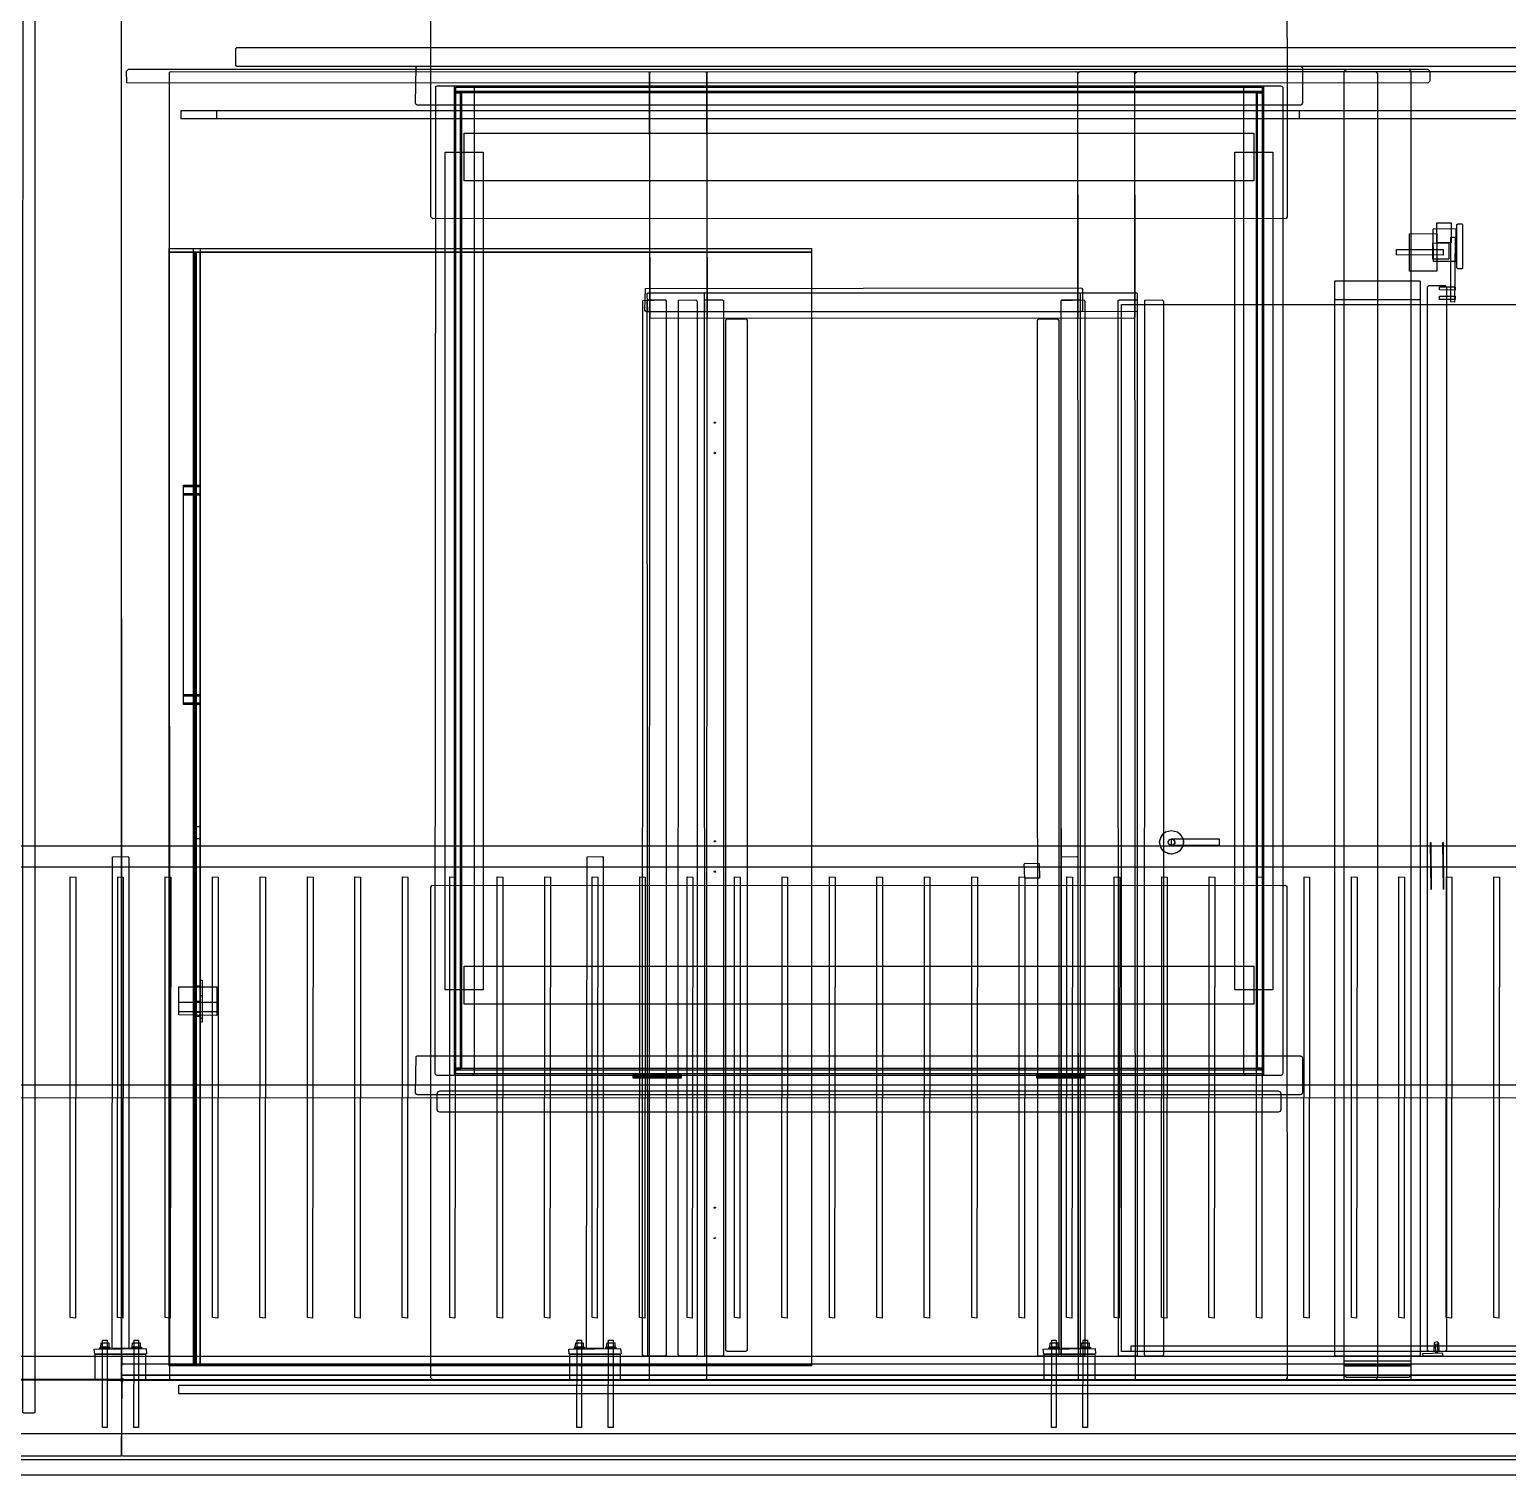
# Model space of a CAD drawing. Header units: metres. Extents: x 359.6 to 413.1, y -1 to 8.9.
# Drawn here: x 405.807 to 408.913, y 3.016 to 6.038 of the extents above; entities that cross this region are included whole.
import ezdxf

# ---------------------------------------------------------------- set-up
doc = ezdxf.new("R2010")
doc.units = ezdxf.units.M
doc.layers.add('VISTA', color=8, linetype='Continuous')

msp = doc.modelspace()

# ---------------------------------------------------------------- linework, layer by layer
at = {"layer": 'VISTA'}
for points in [[(405.8155, 8.23), (405.8175, 8.228), (405.8175, 3.132), (405.8155, 3.13), (405.7945, 3.13), (405.7925, 3.132), (405.793086, 8.229414), (405.8155, 8.23)], [(400, 6.3955), (400.001895, 6.399169), (405.9955, 6.4), (405.999169, 6.398106), (406, 3.2045), (405.998105, 3.200831), (400.001318, 3.201318), (400, 6.3955)], [(406, 6.3955), (406.001895, 6.399169), (411.995501, 6.4), (411.999169, 6.398106), (412, 3.2045), (411.998105, 3.200831), (406.0045, 3.2), (406, 3.2045), (406, 6.3955)], [(406.65, 6.3955), (406.651895, 6.399169), (408.4455, 6.4), (408.449169, 6.398105), (408.45, 5.6445), (408.448105, 5.640831), (406.6545, 5.64), (406.65, 5.6445), (406.65, 6.3955)], [(406.242, 6), (411.757999, 6), (411.76, 5.998), (411.76, 5.962), (411.757999, 5.96), (406.242, 5.96), (406.24, 5.962), (406.24, 5.998), (406.242, 6)], [(406.242, 6), (411.757999, 6), (411.76, 5.998), (411.76, 5.962), (411.757999, 5.96), (406.242, 5.96), (406.24, 5.962), (406.24, 5.998), (406.242, 6)], [(406.242, 6), (411.757999, 6), (411.76, 5.998), (411.76, 5.962), (411.757999, 5.96), (406.242, 5.96), (406.24, 5.962), (406.24, 5.998), (406.242, 6)], [(406.242, 6), (411.757999, 6), (411.76, 5.998), (411.76, 5.962), (411.757999, 5.96), (406.242, 5.96), (406.24, 5.962), (406.24, 5.998), (406.242, 6)], [(406.242, 6), (411.757999, 6), (411.76, 5.998), (411.76, 5.962), (411.757999, 5.96), (406.242, 5.96), (406.24, 5.962), (406.24, 5.998), (406.242, 6)], [(406.242, 6), (411.757999, 6), (411.76, 5.998), (411.76, 5.962), (411.757999, 5.96), (406.242, 5.96), (406.24, 5.962), (406.24, 5.998), (406.242, 6)], [(406.242, 6), (411.757999, 6), (411.76, 5.998), (411.76, 5.962), (411.757999, 5.96), (406.242, 5.96), (406.24, 5.962), (406.24, 5.998), (406.242, 6)], [(406.242, 6), (411.757999, 6), (411.76, 5.998), (411.76, 5.962), (411.757999, 5.96), (406.242, 5.96), (406.24, 5.962), (406.24, 5.998), (406.242, 6)], [(406.242, 6), (411.757999, 6), (411.76, 5.998), (411.76, 5.962), (411.757999, 5.96), (406.242, 5.96), (406.24, 5.962), (406.24, 5.998), (406.242, 6)], [(406.242, 6), (411.757999, 6), (411.76, 5.998), (411.76, 5.962), (411.757999, 5.96), (406.242, 5.96), (406.24, 5.962), (406.24, 5.998), (406.242, 6)], [(406.242, 6), (411.757999, 6), (411.76, 5.998), (411.76, 5.962), (411.757999, 5.96), (406.242, 5.96), (406.24, 5.962), (406.24, 5.998), (406.242, 6)], [(406.242, 6), (411.757999, 6), (411.76, 5.998), (411.76, 5.962), (411.757999, 5.96), (406.242, 5.96), (406.24, 5.962), (406.24, 5.998), (406.242, 6)], [(406.242, 6), (411.757999, 6), (411.76, 5.998), (411.76, 5.962), (411.757999, 5.96), (406.242, 5.96), (406.24, 5.962), (406.24, 5.998), (406.242, 6)], [(406.01, 5.9505), (406.0145, 5.955), (408.745501, 5.955), (408.75, 5.9505), (408.75, 5.9295), (408.745501, 5.925), (406.011318, 5.926318), (406.01, 5.9505)], [(406.100831, 5.948105), (406.1045, 5.95), (407.228105, 5.949169), (407.23, 5.9455), (407.229169, 3.201895), (407.2255, 3.2), (406.101318, 3.201318), (406.100831, 5.948105)], [(406.100831, 5.948105), (406.1045, 5.95), (407.108105, 5.949169), (407.11, 5.9455), (407.109169, 3.201895), (407.1055, 3.2), (406.101318, 3.201318), (406.100831, 5.948105)], [(406.619172, 5.959828), (406.622, 5.961), (408.478001, 5.961), (408.480828, 5.959828), (408.482, 5.957), (408.482, 5.883), (408.480828, 5.880172), (408.478001, 5.879), (406.622, 5.879), (406.619172, 5.880172), (406.618, 5.883), (406.619172, 5.959828)], [(406.619691, 5.95931), (406.620205, 5.959528), (406.619473, 5.959528), (406.619691, 5.95931)], [(407.11, 5.9455), (407.111895, 5.949169), (408.0055, 5.95), (408.00917, 5.948105), (408.01, 5.4345), (408.008105, 5.430831), (407.111318, 5.431318), (407.11, 5.9455)], [(407.23, 5.9455), (407.231894, 5.949169), (408.1255, 5.95), (408.129169, 5.948105), (408.13, 5.4345), (408.128105, 5.430831), (407.231318, 5.431318), (407.23, 5.9455)], [(408.01, 5.9455), (408.0145, 5.95), (408.6355, 5.95), (408.639999, 5.9455), (408.639999, 3.2045), (408.6355, 3.2), (408.011318, 3.201318), (408.01, 5.9455)], [(408.129999, 5.9455), (408.1345, 5.95), (408.9955, 5.95), (409, 5.9455), (409, 3.2045), (408.9955, 3.2), (408.131317, 3.201318), (408.129999, 5.9455)], [(408.480528, 5.959528), (408.479795, 5.959528), (408.480309, 5.95931), (408.480528, 5.959528)], [(408.570001, 5.9505), (408.5745, 5.955), (408.705501, 5.955), (408.71, 5.9505), (408.71, 3.2095), (408.705501, 3.205), (408.5745, 3.205), (408.570001, 3.2095), (408.570001, 5.9505)], [(406.660172, 5.918828), (406.663, 5.92), (406.737, 5.92), (406.741, 5.916), (406.741, 3.844), (406.737, 3.84), (406.663, 3.84), (406.660172, 3.841172), (406.659, 3.844), (406.660172, 5.918828)], [(406.66069, 5.918309), (406.661205, 5.918528), (406.660472, 5.918528), (406.66069, 5.918309)], [(408.400001, 5.92), (408.400001, 5.908), (406.7, 5.908), (406.7, 5.92), (408.400001, 5.92)], [(408.400001, 5.92), (408.400001, 3.84), (406.7, 3.84), (406.7, 5.92), (408.400001, 5.92)], [(408.400001, 5.92), (408.400001, 5.908), (406.7, 5.908), (406.7, 5.92), (408.400001, 5.92)], [(406.712, 5.908), (406.712, 3.852), (406.7, 3.852), (406.7, 5.908), (406.712, 5.908)], [(406.712, 5.908), (406.712, 3.852), (406.7, 3.852), (406.7, 5.908), (406.712, 5.908)], [(408.39745, 5.91688), (408.39745, 5.90488), (406.70255, 5.90488), (406.70255, 5.91688), (408.39745, 5.91688)], [(408.39745, 5.91688), (408.39745, 3.84312), (406.70255, 3.84312), (406.70255, 5.91688), (408.39745, 5.91688)], [(408.39745, 5.91688), (408.39745, 5.90488), (406.70255, 5.90488), (406.70255, 5.91688), (408.39745, 5.91688)], [(406.71455, 5.90488), (406.71455, 3.85512), (406.70255, 3.85512), (406.70255, 5.90488), (406.71455, 5.90488)], [(406.71455, 5.90488), (406.71455, 3.85512), (406.70255, 3.85512), (406.70255, 5.90488), (406.71455, 5.90488)], [(408.358999, 5.916), (408.363, 5.92), (408.436999, 5.92), (408.439828, 5.918828), (408.441, 5.916), (408.441, 3.844), (408.439828, 3.841172), (408.436999, 3.84), (408.363, 3.84), (408.358999, 3.844), (408.358999, 5.916)], [(408.39745, 5.90488), (408.39745, 3.85512), (408.38545, 3.85512), (408.38545, 5.90488), (408.39745, 5.90488)], [(408.39745, 5.90488), (408.39745, 3.85512), (408.38545, 3.85512), (408.38545, 5.90488), (408.39745, 5.90488)], [(408.400001, 5.908), (408.400001, 3.852), (408.388, 3.852), (408.388, 5.908), (408.400001, 5.908)], [(408.400001, 5.908), (408.400001, 3.852), (408.388, 3.852), (408.388, 5.908), (408.400001, 5.908)], [(408.439528, 5.918528), (408.438794, 5.918528), (408.439309, 5.918309), (408.439528, 5.918528)], [(406.619691, 5.880691), (406.619473, 5.881206), (406.619473, 5.880472), (406.619691, 5.880691)], [(408.480309, 5.880691), (408.479795, 5.880472), (408.480528, 5.880472), (408.480309, 5.880691)], [(406.125, 5.85), (406.125, 5.868), (408.475, 5.868), (408.475, 5.85), (406.125, 5.85)], [(411.8, 5.868), (411.8, 5.85), (406.2, 5.85), (406.2, 5.868), (411.8, 5.868)], [(408.38, 5.82), (408.38, 5.72), (406.72, 5.72), (406.72, 5.82), (408.38, 5.82)], [(406.76, 5.78), (406.76, 4.02), (406.68, 4.02), (406.68, 5.78), (406.76, 5.78)], [(408.42, 5.78), (408.42, 4.02), (408.34, 4.02), (408.34, 5.78), (408.42, 5.78)], [(408.765, 5.632), (408.795, 5.632), (408.795, 5.59), (408.765, 5.59), (408.765, 5.632)], [(408.765, 5.632), (408.795, 5.632), (408.795, 5.59), (408.765, 5.59), (408.765, 5.632)], [(408.809, 5.63), (408.816999, 5.63), (408.818999, 5.628), (408.818999, 5.537), (408.816999, 5.535), (408.809, 5.535), (408.807, 5.537), (408.807, 5.628), (408.809, 5.63)], [(408.764708, 5.609707), (408.764708, 5.530293), (408.707293, 5.530293), (408.707, 5.609), (408.764708, 5.609707)], [(408.764708, 5.609707), (408.764708, 5.530293), (408.707293, 5.530293), (408.707, 5.609), (408.764708, 5.609707)], [(408.764708, 5.609707), (408.764708, 5.530293), (408.707293, 5.530293), (408.707, 5.609), (408.764708, 5.609707)], [(408.764708, 5.609707), (408.764708, 5.530293), (408.707293, 5.530293), (408.707, 5.609), (408.764708, 5.609707)], [(408.764708, 5.609707), (408.764708, 5.530293), (408.707293, 5.530293), (408.707, 5.609), (408.764708, 5.609707)], [(408.759, 5.62), (408.804415, 5.619414), (408.804415, 5.550586), (408.757586, 5.550586), (408.757, 5.618), (408.759, 5.62)], [(408.759, 5.62), (408.804415, 5.619414), (408.804415, 5.550586), (408.757586, 5.550586), (408.757, 5.618), (408.759, 5.62)], [(408.803, 5.602), (408.802, 5.465), (408.794, 5.466), (408.794, 5.602), (408.803, 5.602)], [(408.803, 5.602), (408.802, 5.465), (408.794, 5.466), (408.794, 5.602), (408.803, 5.602)], [(406.1, 5.578), (406.165, 5.578), (406.165, 5.57), (406.1, 5.57), (406.1, 5.578)], [(406.1, 5.57), (406.165, 5.57), (406.165, 3.232), (406.1, 3.232), (406.1, 5.57)], [(406.1, 5.57), (406.151, 5.57), (406.151, 3.232), (406.1, 3.232), (406.1, 5.57)], [(406.151, 5.578), (407.45, 5.578), (407.45, 5.57), (406.151, 5.57), (406.151, 5.578)], [(406.151, 5.57), (406.153, 5.57), (406.153, 3.232), (406.151, 3.232), (406.151, 5.57)], [(406.151, 5.57), (406.153, 5.57), (406.153, 3.232), (406.151, 3.232), (406.151, 5.57)], [(406.151, 5.57), (407.45, 5.57), (407.45, 3.232), (406.151, 3.232), (406.151, 5.57)], [(406.153, 5.57), (406.157, 5.57), (406.157, 3.232), (406.153, 3.232), (406.153, 5.57)], [(406.153, 5.57), (406.165, 5.57), (406.165, 3.232), (406.153, 3.232), (406.153, 5.57)], [(406.153, 5.57), (407.45, 5.57), (407.45, 3.232), (406.153, 3.232), (406.153, 5.57)], [(406.157, 5.57), (406.165, 5.57), (406.165, 3.232), (406.157, 3.232), (406.157, 5.57)], [(406.165, 5.57), (407.45, 5.57), (407.45, 3.232), (406.165, 3.232), (406.165, 5.57)], [(408.68, 5.576), (408.778, 5.576), (408.778, 5.564), (408.68, 5.564804), (408.68, 5.576)], [(408.68, 5.576), (408.778, 5.576), (408.778, 5.564), (408.68, 5.564804), (408.68, 5.576)], [(408.68, 5.576), (408.778, 5.576), (408.778, 5.564), (408.68, 5.564804), (408.68, 5.576)], [(408.68, 5.576), (408.778, 5.576), (408.778, 5.564), (408.68, 5.564804), (408.68, 5.576)], [(408.68, 5.576), (408.778, 5.576), (408.778, 5.564), (408.68, 5.564804), (408.68, 5.576)], [(408.789707, 5.589707), (408.789707, 5.555293), (408.756292, 5.555293), (408.756, 5.589), (408.789707, 5.589707)], [(408.552, 5.51), (408.728001, 5.51), (408.73, 5.508), (408.73, 3.252), (408.728001, 3.25), (408.552, 3.25), (408.55, 3.252), (408.55, 5.508), (408.552, 5.51)], [(408.552, 5.51), (408.728001, 5.51), (408.73, 5.508), (408.73, 5.472), (408.728001, 5.47), (408.552, 5.47), (408.55, 5.472), (408.55, 5.508), (408.552, 5.51)], [(408.552, 5.51), (408.728001, 5.51), (408.73, 5.508), (408.73, 3.252), (408.728001, 3.25), (408.552, 3.25), (408.55, 3.252), (408.55, 5.508), (408.552, 5.51)], [(408.745, 5.497), (408.748, 5.5), (408.782001, 5.5), (408.785001, 5.497), (408.785001, 3.263), (408.782001, 3.26), (408.769878, 3.260879), (408.769, 3.277), (408.766, 3.28), (408.759878, 3.279121), (408.759, 3.277), (408.758121, 3.260879), (408.748, 3.26), (408.745, 3.263), (408.745, 5.497)], [(407.14325, 5.47), (407.145, 5.4665), (407.145, 3.2535), (407.14325, 3.25), (407.09675, 3.25), (407.095, 3.2535), (407.095323, 5.468526), (407.14325, 5.47)], [(408.0165, 5.495), (408.018975, 5.493975), (408.02, 5.4915), (408.02, 5.4485), (408.018975, 5.446025), (408.0165, 5.445), (407.1035, 5.445), (407.101025, 5.446025), (407.1, 5.4485), (407.101025, 5.493975), (408.0165, 5.495)], [(407.101747, 5.493253), (407.101747, 5.493969), (407.10103, 5.493253), (407.101747, 5.493253)], [(407.105, 5.4833), (407.1067, 5.485), (408.0133, 5.485), (408.015, 5.4833), (408.015, 5.4467), (408.0133, 5.445), (407.105848, 5.4455), (407.105, 5.4833)], [(407.105, 5.4683), (407.1067, 5.47), (407.1433, 5.47), (407.145, 5.4683), (407.145, 3.2517), (407.1433, 3.25), (407.105848, 3.2505), (407.105, 5.4683)], [(407.207, 5.47), (407.21, 5.467), (407.21, 3.253), (407.207, 3.25), (407.172999, 3.25), (407.17, 3.253), (407.170878, 5.469121), (407.207, 5.47)], [(407.225, 5.4833), (407.2267, 5.485), (408.1333, 5.485), (408.135, 5.4833), (408.135, 5.4467), (408.1333, 5.445), (407.225848, 5.4455), (407.225, 5.4833)], [(407.225, 5.4683), (407.2267, 5.47), (407.2633, 5.47), (407.265, 5.4683), (407.265, 3.2517), (407.2633, 3.25), (407.225848, 3.2505), (407.225, 5.4683)], [(407.975, 5.4683), (407.9767, 5.47), (408.0133, 5.47), (408.015, 5.4683), (408.015, 3.2517), (408.0133, 3.25), (407.975848, 3.2505), (407.975, 5.4683)], [(408.02325, 5.47), (408.025, 5.4665), (408.025, 3.2535), (408.02325, 3.25), (407.97675, 3.25), (407.975, 3.2535), (407.975323, 5.468526), (408.02325, 5.47)], [(408.01897, 5.493253), (408.018253, 5.493969), (408.018253, 5.493253), (408.01897, 5.493253)], [(408.094999, 5.4683), (408.0967, 5.47), (408.1333, 5.47), (408.135, 5.4683), (408.135, 3.2517), (408.1333, 3.25), (408.095848, 3.2505), (408.094999, 5.4683)], [(408.186999, 5.47), (408.19, 5.467), (408.19, 3.253), (408.186999, 3.25), (408.153, 3.25), (408.15, 3.253), (408.150878, 5.469121), (408.186999, 5.47)], [(408.77, 5.4975), (408.803, 5.4975), (408.803, 5.4905), (408.77, 5.490969), (408.77, 5.4975)], [(408.77, 5.4975), (408.803, 5.4975), (408.803, 5.4905), (408.77, 5.490969), (408.77, 5.4975)], [(408.77, 5.4775), (408.803, 5.4775), (408.803, 5.4705), (408.77, 5.470969), (408.77, 5.4775)], [(408.77, 5.4775), (408.803, 5.4775), (408.803, 5.4705), (408.77, 5.470969), (408.77, 5.4775)], [(407.101747, 5.44603), (407.101747, 5.446746), (407.10103, 5.446746), (407.101747, 5.44603)], [(408.01897, 5.446746), (408.018253, 5.446746), (408.018253, 5.44603), (408.01897, 5.446746)], [(409.01, 3.26), (408.102001, 3.26), (408.102001, 5.46), (409.01, 5.46), (409.01, 3.26)], [(407.270002, 5.426517), (407.271028, 5.428981), (407.273502, 5.43), (407.311503, 5.43), (407.313977, 5.428981), (407.315002, 5.426517), (407.315002, 3.263484), (407.313977, 3.261021), (407.311503, 3.26), (407.273502, 3.26), (407.271028, 3.261021), (407.270002, 3.263484), (407.270002, 5.426517)], [(407.271749, 5.428262), (407.271749, 5.428976), (407.271032, 5.428262), (407.271749, 5.428262)], [(407.313972, 5.428262), (407.313256, 5.428976), (407.313256, 5.428262), (407.313972, 5.428262)], [(407.924998, 5.4265), (407.926023, 5.428975), (407.928498, 5.43), (407.966498, 5.43), (407.968973, 5.428975), (407.969998, 5.4265), (407.969998, 3.2535), (407.968973, 3.251025), (407.966498, 3.25), (407.928498, 3.25), (407.926023, 3.251025), (407.924998, 5.4265)], [(407.926745, 5.428254), (407.926745, 5.42897), (407.926029, 5.428254), (407.926745, 5.428254)], [(407.96871, 5.428712), (407.968252, 5.42897), (407.968252, 5.428254), (407.96871, 5.428712)], [(407.248739, 5.211534), (407.246534, 5.210261), (407.245262, 5.212466), (407.247466, 5.213738), (407.248739, 5.211534)], [(407.248739, 5.147534), (407.246534, 5.146261), (407.245262, 5.148466), (407.247466, 5.149738), (407.248739, 5.147534)], [(406.13, 5.0805), (406.165, 5.0805), (406.165, 4.6195), (406.13, 4.6195), (406.13, 5.0805)], [(406.13, 5.0805), (406.165, 5.0805), (406.165, 5.0775), (406.13, 5.0775), (406.13, 5.0805)], [(406.13, 5.0805), (406.165, 5.0805), (406.165, 4.6195), (406.13, 4.6195), (406.13, 5.0805)], [(406.130001, 5.0775), (406.165, 5.0775), (406.165, 5.0625), (406.130001, 5.0625), (406.130001, 5.0775)], [(406.130001, 5.06), (406.165, 5.06), (406.165, 4.64), (406.130001, 4.64), (406.130001, 5.06)], [(406.130001, 5.06), (406.165, 5.06), (406.165, 4.64), (406.130001, 4.64), (406.130001, 5.06)], [(406.130001, 4.6375), (406.165, 4.6375), (406.165, 4.6225), (406.130001, 4.6225), (406.130001, 4.6375)], [(406.13, 4.6225), (406.165, 4.6225), (406.165, 4.6195), (406.13, 4.6195), (406.13, 4.6225)], [(406.151, 4.363), (406.165, 4.363), (406.165, 4.337), (406.151, 4.337), (406.151, 4.363)], [(408.2195, 4.351651), (408.22865, 4.3425), (408.231148, 4.336471), (408.231148, 4.323529), (408.224677, 4.312322), (408.2195, 4.308349), (408.207, 4.305), (408.200529, 4.305852), (408.189322, 4.312322), (408.185349, 4.3175), (408.182, 4.33), (408.182852, 4.336471), (408.189322, 4.347678), (408.1945, 4.351651), (408.207, 4.355), (408.2195, 4.351651)], [(408.2195, 4.351651), (408.224677, 4.347678), (408.231148, 4.336471), (408.231999, 4.33), (408.231148, 4.323529), (408.224677, 4.312322), (408.2195, 4.308349), (408.207, 4.305), (408.1945, 4.308349), (408.189322, 4.312322), (408.185349, 4.3175), (408.182, 4.33), (408.185349, 4.3425), (408.189322, 4.347678), (408.1945, 4.351651), (408.207, 4.355), (408.2195, 4.351651)], [(405, 4.3208), (405.001699, 4.3225), (412.9783, 4.3225), (412.98, 4.3208), (412.98, 4.2792), (412.9783, 4.2775), (405.000848, 4.278), (405, 4.3208)], [(407.248739, 4.331534), (407.246534, 4.330261), (407.245262, 4.332466), (407.247466, 4.333738), (407.248739, 4.331534)], [(408.211949, 4.334949), (408.214, 4.33), (408.211949, 4.32505), (408.207, 4.323), (408.20205, 4.32505), (408.2, 4.33), (408.20205, 4.334949), (408.207, 4.337), (408.211949, 4.334949)], [(408.213062, 4.3335), (408.213761, 4.328188), (408.2105, 4.323938), (408.205188, 4.323238), (408.200937, 4.3265), (408.200238, 4.331811), (408.2035, 4.336062), (408.208812, 4.336761), (408.213062, 4.3335)], [(408.207001, 4.337), (408.307001, 4.337), (408.307001, 4.323), (408.207001, 4.323938), (408.207001, 4.337)], [(408.207001, 4.337), (408.307001, 4.337), (408.307001, 4.323), (408.207001, 4.323938), (408.207001, 4.337)], [(408.7515, 4.3295), (408.752, 4.329854), (408.7525, 4.2305), (408.7515, 4.3295)], [(408.7775, 4.3295), (408.778, 4.329854), (408.7785, 4.2305), (408.7775, 4.3295)], [(406.0133, 4.3), (406.015, 4.2983), (406.015, 3.266), (405.98, 3.266), (405.980848, 4.299151), (406.0133, 4.3)], [(407.0108, 4.3), (407.0125, 4.2983), (407.0125, 3.266), (406.9775, 3.266), (406.978348, 4.299151), (407.0108, 4.3)], [(408.0083, 4.3), (408.01, 4.2983), (408.01, 3.266), (407.975, 3.266), (407.975848, 4.299151), (408.0083, 4.3)], [(405.90375, 4.257), (405.90275, 3.33), (405.89175, 3.331), (405.892043, 4.257707), (405.90375, 4.257)], [(406.0035, 4.257), (406.0025, 3.33), (405.9915, 3.331), (405.991793, 4.257707), (406.0035, 4.257)], [(406.10325, 4.257), (406.10225, 3.33), (406.09125, 3.331), (406.091543, 4.257707), (406.10325, 4.257)], [(406.203, 4.257), (406.202, 3.33), (406.191, 3.331), (406.191293, 4.257707), (406.203, 4.257)], [(406.30275, 4.257), (406.30175, 3.33), (406.29075, 3.331), (406.291043, 4.257707), (406.30275, 4.257)], [(406.4025, 4.257), (406.4015, 3.33), (406.3905, 3.331), (406.390793, 4.257707), (406.4025, 4.257)], [(406.50225, 4.257), (406.50125, 3.33), (406.49025, 3.331), (406.490543, 4.257707), (406.50225, 4.257)], [(406.602, 4.257), (406.601, 3.33), (406.59, 3.331), (406.590292, 4.257707), (406.602, 4.257)], [(406.70175, 4.257), (406.70075, 3.33), (406.68975, 3.331), (406.690042, 4.257707), (406.70175, 4.257)], [(406.8015, 4.257), (406.8005, 3.33), (406.7895, 3.331), (406.789793, 4.257707), (406.8015, 4.257)], [(406.90125, 4.257), (406.90025, 3.33), (406.88925, 3.331), (406.889543, 4.257707), (406.90125, 4.257)], [(407.001, 4.257), (407, 3.33), (406.989, 3.331), (406.989293, 4.257707), (407.001, 4.257)], [(407.10075, 4.257), (407.09975, 3.33), (407.08875, 3.331), (407.089043, 4.257707), (407.10075, 4.257)], [(407.2005, 4.257), (407.1995, 3.33), (407.1885, 3.331), (407.188793, 4.257707), (407.2005, 4.257)], [(407.248739, 4.267534), (407.246534, 4.266262), (407.245262, 4.268466), (407.247466, 4.269739), (407.248739, 4.267534)], [(407.30025, 4.257), (407.29925, 3.33), (407.28825, 3.331), (407.288543, 4.257707), (407.30025, 4.257)], [(407.4, 4.257), (407.399, 3.33), (407.388, 3.331), (407.388293, 4.257707), (407.4, 4.257)], [(407.49975, 4.257), (407.49875, 3.33), (407.48775, 3.331), (407.488042, 4.257707), (407.49975, 4.257)], [(407.5995, 4.257), (407.5985, 3.33), (407.5875, 3.331), (407.587793, 4.257707), (407.5995, 4.257)], [(407.69925, 4.257), (407.69825, 3.33), (407.68725, 3.331), (407.687542, 4.257707), (407.69925, 4.257)], [(407.799, 4.257), (407.798, 3.33), (407.787, 3.331), (407.787293, 4.257707), (407.799, 4.257)], [(407.89875, 4.257), (407.89775, 3.33), (407.88675, 3.331), (407.887043, 4.257707), (407.89875, 4.257)], [(407.899498, 4.286), (407.928656, 4.285631), (407.929129, 4.254842), (407.89834, 4.254369), (407.897498, 4.284), (407.899498, 4.286)], [(407.9985, 4.257), (407.9975, 3.33), (407.9865, 3.331), (407.986793, 4.257707), (407.9985, 4.257)], [(408.098249, 4.257), (408.09725, 3.33), (408.08625, 3.331), (408.086543, 4.257707), (408.098249, 4.257)], [(408.197999, 4.257), (408.197, 3.33), (408.186, 3.331), (408.186293, 4.257707), (408.197999, 4.257)], [(408.29775, 4.257), (408.29675, 3.33), (408.28575, 3.331), (408.286043, 4.257707), (408.29775, 4.257)], [(408.397499, 4.257), (408.3965, 3.33), (408.3855, 3.331), (408.385793, 4.257707), (408.397499, 4.257)], [(408.49725, 4.257), (408.49625, 3.33), (408.48525, 3.331), (408.485543, 4.257707), (408.49725, 4.257)], [(408.596999, 4.257), (408.596, 3.33), (408.585, 3.331), (408.585293, 4.257707), (408.596999, 4.257)], [(408.69675, 4.257), (408.69575, 3.33), (408.684751, 3.331), (408.685043, 4.257707), (408.69675, 4.257)], [(408.796499, 4.257), (408.7955, 3.33), (408.7845, 3.331), (408.784793, 4.257707), (408.796499, 4.257)], [(408.896249, 4.257), (408.895249, 3.33), (408.88425, 3.331), (408.884542, 4.257707), (408.896249, 4.257)], [(406.65, 4.2355), (406.651895, 4.239169), (408.4455, 4.24), (408.449169, 4.238105), (408.45, 3.2045), (408.448105, 3.200831), (406.6545, 3.2), (406.65, 3.2045), (406.65, 4.2355)], [(408.38, 4.07), (408.38, 3.99), (406.72, 3.99), (406.72, 4.07), (408.38, 4.07)], [(406.165, 4.04), (406.169, 4.04), (406.169, 3.96), (406.165, 3.96), (406.165, 4.04)], [(406.12, 4.026), (406.2, 4.026), (406.2, 3.974), (406.12, 3.974), (406.12, 4.026)], [(406.151, 4.028), (406.165, 4.028), (406.165, 3.972), (406.151, 3.972), (406.151, 4.028)], [(406.165, 4.008), (406.169, 4.008), (406.169, 3.952), (406.165, 3.952), (406.165, 4.008)], [(406.12, 3.994), (406.2, 3.994), (406.2, 3.966), (406.12, 3.967066), (406.12, 3.994)], [(406.151, 3.996), (406.165, 3.996), (406.165, 3.964), (406.151, 3.964), (406.151, 3.996)], [(406.619172, 3.879828), (406.622, 3.881), (408.478001, 3.881), (408.480828, 3.879828), (408.482, 3.877), (408.482, 3.803), (408.480828, 3.800171), (408.478001, 3.799), (406.622, 3.799), (406.619172, 3.800171), (406.618, 3.803), (406.619172, 3.879828)], [(406.619691, 3.879309), (406.620205, 3.879528), (406.619473, 3.879528), (406.619691, 3.879309)], [(408.39745, 3.85512), (408.39745, 3.84312), (406.70255, 3.84312), (406.70255, 3.85512), (408.39745, 3.85512)], [(408.39745, 3.85512), (408.39745, 3.84312), (406.70255, 3.84312), (406.70255, 3.85512), (408.39745, 3.85512)], [(408.480528, 3.879528), (408.479795, 3.879528), (408.480309, 3.879309), (408.480528, 3.879528)], [(406.66069, 3.841691), (406.660472, 3.842206), (406.660472, 3.841472), (406.66069, 3.841691)], [(408.400001, 3.852), (408.400001, 3.84), (406.7, 3.84), (406.7, 3.852), (408.400001, 3.852)], [(408.400001, 3.852), (408.400001, 3.84), (406.7, 3.84), (406.7, 3.852), (408.400001, 3.852)], [(407.175, 3.84), (407.175, 3.834), (407.075, 3.834), (407.075, 3.84), (407.175, 3.84)], [(407.176275, 3.84312), (407.176275, 3.83712), (407.076275, 3.83712), (407.076275, 3.84312), (407.176275, 3.84312)], [(407.176275, 3.83712), (407.176275, 3.834), (407.076275, 3.834), (407.076275, 3.83712), (407.176275, 3.83712)], [(408.023726, 3.84312), (408.023726, 3.83712), (407.923725, 3.83712), (407.923725, 3.84312), (408.023726, 3.84312)], [(408.023726, 3.83712), (408.023726, 3.834), (407.923725, 3.834), (407.923725, 3.83712), (408.023726, 3.83712)], [(408.025001, 3.84), (408.025001, 3.834), (407.925001, 3.834), (407.925001, 3.84), (408.025001, 3.84)], [(408.439309, 3.841691), (408.438794, 3.841472), (408.439528, 3.841472), (408.439309, 3.841691)], [(405, 3.8188), (405.001699, 3.8205), (412.9783, 3.8205), (412.98, 3.8188), (412.98, 3.7942), (412.9783, 3.7925), (405.000848, 3.793), (405, 3.8188)], [(406.619691, 3.80069), (406.619473, 3.801205), (406.619473, 3.800472), (406.619691, 3.80069)], [(406.6631, 3.8015), (406.664857, 3.805743), (406.6691, 3.8075), (408.430901, 3.8075), (408.435143, 3.805743), (408.4369, 3.8015), (408.4369, 3.7685), (408.435143, 3.764257), (408.430901, 3.7625), (406.6691, 3.7625), (406.664857, 3.764257), (406.6631, 3.7685), (406.6631, 3.8015)], [(408.480309, 3.80069), (408.479795, 3.800472), (408.480528, 3.800472), (408.480309, 3.80069)], [(407.248739, 3.561534), (407.246534, 3.560261), (407.245262, 3.562466), (407.247466, 3.563739), (407.248739, 3.561534)], [(407.248559, 3.4989), (407.2479, 3.496441), (407.245441, 3.4971), (407.2461, 3.499559), (407.248559, 3.4989)], [(406.0515, 3.266), (406.0525, 3.255), (405.9435, 3.254), (405.9425, 3.265), (406.0515, 3.266)], [(405.9755, 3.269), (405.9755, 3.266), (405.9535, 3.266), (405.954974, 3.269), (405.9755, 3.269)], [(405.9755, 3.269), (405.9755, 3.266), (405.9535, 3.266), (405.954974, 3.269), (405.9755, 3.269)], [(405.973, 3.278), (405.973, 3.269), (405.956, 3.269), (405.957139, 3.278), (405.973, 3.278)], [(405.973, 3.278), (405.973, 3.269), (405.956, 3.269), (405.957139, 3.278), (405.973, 3.278)], [(405.9695, 3.284), (405.9695, 3.1), (405.9595, 3.1), (405.96017, 3.284), (405.9695, 3.284)], [(405.9695, 3.284), (405.9695, 3.1), (405.9595, 3.1), (405.96017, 3.284), (405.9695, 3.284)], [(406.0415, 3.269), (406.0415, 3.266), (406.0195, 3.266), (406.020974, 3.269), (406.0415, 3.269)], [(406.0415, 3.269), (406.0415, 3.266), (406.0195, 3.266), (406.020974, 3.269), (406.0415, 3.269)], [(406.039, 3.278), (406.039, 3.269), (406.022, 3.269), (406.023139, 3.278), (406.039, 3.278)], [(406.039, 3.278), (406.039, 3.269), (406.022, 3.269), (406.023139, 3.278), (406.039, 3.278)], [(406.0355, 3.284), (406.0355, 3.1), (406.0255, 3.1), (406.02617, 3.284), (406.0355, 3.284)], [(406.0355, 3.284), (406.0355, 3.1), (406.0255, 3.1), (406.02617, 3.284), (406.0355, 3.284)], [(407.049, 3.266), (407.05, 3.255), (406.941, 3.254), (406.94, 3.265), (407.049, 3.266)], [(406.973, 3.269), (406.973, 3.266), (406.951, 3.266), (406.952474, 3.269), (406.973, 3.269)], [(406.973, 3.269), (406.973, 3.266), (406.951, 3.266), (406.952474, 3.269), (406.973, 3.269)], [(406.9705, 3.278), (406.9705, 3.269), (406.9535, 3.269), (406.954638, 3.278), (406.9705, 3.278)], [(406.9705, 3.278), (406.9705, 3.269), (406.9535, 3.269), (406.954638, 3.278), (406.9705, 3.278)], [(406.967, 3.284), (406.967, 3.1), (406.957, 3.1), (406.95767, 3.284), (406.967, 3.284)], [(406.967, 3.284), (406.967, 3.1), (406.957, 3.1), (406.95767, 3.284), (406.967, 3.284)], [(407.039, 3.269), (407.039, 3.266), (407.017, 3.266), (407.018474, 3.269), (407.039, 3.269)], [(407.039, 3.269), (407.039, 3.266), (407.017, 3.266), (407.018474, 3.269), (407.039, 3.269)], [(407.0365, 3.278), (407.0365, 3.269), (407.0195, 3.269), (407.020638, 3.278), (407.0365, 3.278)], [(407.0365, 3.278), (407.0365, 3.269), (407.0195, 3.269), (407.020638, 3.278), (407.0365, 3.278)], [(407.033, 3.284), (407.033, 3.1), (407.023, 3.1), (407.02367, 3.284), (407.033, 3.284)], [(407.033, 3.284), (407.033, 3.1), (407.023, 3.1), (407.02367, 3.284), (407.033, 3.284)], [(408.0465, 3.266), (408.047501, 3.255), (407.9385, 3.254), (407.9375, 3.265), (408.0465, 3.266)], [(407.9705, 3.269), (407.9705, 3.266), (407.9485, 3.266), (407.949974, 3.269), (407.9705, 3.269)], [(407.9705, 3.269), (407.9705, 3.266), (407.9485, 3.266), (407.949974, 3.269), (407.9705, 3.269)], [(407.968, 3.278), (407.968, 3.269), (407.951, 3.269), (407.952139, 3.278), (407.968, 3.278)], [(407.968, 3.278), (407.968, 3.269), (407.951, 3.269), (407.952139, 3.278), (407.968, 3.278)], [(407.9645, 3.284), (407.9645, 3.1), (407.9545, 3.1), (407.95517, 3.284), (407.9645, 3.284)], [(407.9645, 3.284), (407.9645, 3.1), (407.9545, 3.1), (407.95517, 3.284), (407.9645, 3.284)], [(408.0365, 3.269), (408.0365, 3.266), (408.014501, 3.266), (408.015974, 3.269), (408.0365, 3.269)], [(408.0365, 3.269), (408.0365, 3.266), (408.014501, 3.266), (408.015974, 3.269), (408.0365, 3.269)], [(408.034, 3.278), (408.034, 3.269), (408.017, 3.269), (408.018139, 3.278), (408.034, 3.278)], [(408.034, 3.278), (408.034, 3.269), (408.017, 3.269), (408.018139, 3.278), (408.034, 3.278)], [(408.0305, 3.284), (408.0305, 3.1), (408.0205, 3.1), (408.021171, 3.284), (408.0305, 3.284)], [(408.0305, 3.284), (408.0305, 3.1), (408.0205, 3.1), (408.021171, 3.284), (408.0305, 3.284)], [(408.121847, 3.26), (408.121847, 3.272), (408.990152, 3.272), (408.990152, 3.26), (408.121847, 3.26)], [(408.762, 3.2755), (408.7655, 3.276), (408.766, 3.2575), (408.7625, 3.257146), (408.762, 3.2755)], [(405.000293, 3.249703), (405.001, 3.249985), (405.999, 3.249985), (406, 3.201), (405.001, 3.2), (405.000293, 3.249703)], [(405.9445, 3.199681), (405.9445, 3.254), (406.0505, 3.254), (406.0505, 3.199681), (406.003, 3.199681), (406.000319, 3.195), (405.999227, 3.198581), (405.9445, 3.199681)], [(406, 3.234), (413, 3.234), (413, 3.199), (406, 3.199), (406, 3.234)], [(406.001135, 3.249997), (409.028999, 3.249997), (409.03, 3.24646), (411.69, 3.24646), (411.691, 3.249985), (412, 3.248985), (411.999, 3.21), (406.000292, 3.210293), (406.001135, 3.249997)], [(406.1, 3.232), (406.165, 3.232), (406.165, 3.23), (406.1, 3.23), (406.1, 3.232)], [(406.151, 3.232), (407.45, 3.232), (407.45, 3.23), (406.151, 3.23), (406.151, 3.232)], [(406.942, 3.254), (407.048, 3.254), (407.048, 3.199681), (406.942, 3.199681), (406.942, 3.254)], [(407.271291, 3.261283), (407.271749, 3.261026), (407.271749, 3.261739), (407.271291, 3.261283)], [(407.313256, 3.261026), (407.313972, 3.261739), (407.313256, 3.261739), (407.313256, 3.261026)], [(407.313975, 3.261358), (407.313715, 3.261283), (407.313975, 3.261358), (407.313975, 3.261358)], [(407.926029, 3.251748), (407.926029, 3.251747), (407.926029, 3.251748), (407.926029, 3.251748)], [(407.926287, 3.251288), (407.926745, 3.25103), (407.926745, 3.251747), (407.926287, 3.251288)], [(407.9395, 3.254), (408.045501, 3.254), (408.045501, 3.199681), (407.9395, 3.199681), (407.9395, 3.254)], [(407.968252, 3.25103), (407.968968, 3.251747), (407.968252, 3.251747), (407.968252, 3.25103)], [(408.570001, 3.24), (408.71, 3.24), (408.71, 3.232), (408.570001, 3.232), (408.570001, 3.24)], [(408.570001, 3.232), (408.71, 3.232), (408.71, 3.23), (408.570001, 3.23), (408.570001, 3.232)], [(408.776, 3.257), (408.776999, 3.251), (408.735999, 3.25), (408.735, 3.256), (408.776, 3.257)], [(412, 3.2), (412, 3), (400, 3), (400, 3.2), (412, 3.2)], [(405, 3.197), (405.000879, 3.199121), (405.003, 3.2), (405.997, 3.2), (405.999121, 3.199121), (406, 3.197), (406, 3.043), (405.999121, 3.040879), (405.997, 3.04), (405.003, 3.04), (405.000879, 3.040879), (405, 3.197)], [(412, 3.21), (412, 3.2), (406, 3.2), (406, 3.21), (412, 3.21)], [(406.000879, 3.199121), (406.001264, 3.199446), (406.003, 3.2), (411.997, 3.2), (411.999121, 3.199121), (412, 3.197), (412, 3.043), (411.999121, 3.040879), (411.997, 3.04), (406.003, 3.04), (406.000879, 3.040879), (406, 3.043), (406.000879, 3.199121)], [(408.570001, 3.23), (408.71, 3.23), (408.71, 3.2), (408.570001, 3.2), (408.570001, 3.23)], [(405.998503, 3.198503), (405.999117, 3.198503), (405.999121, 3.199121), (405.998503, 3.198503)], [(406.001497, 3.198503), (406.001497, 3.199117), (406.000879, 3.199121), (406.001497, 3.198503)], [(406.12, 3.189), (411.88, 3.189), (411.88, 3.171), (406.12, 3.171), (406.12, 3.189)], [(412.025, 3.0875), (412.025, 3.0325), (404.975, 3.0325), (404.975, 3.0875), (412.025, 3.0875)], [(405.998503, 3.041497), (405.998503, 3.040883), (405.999121, 3.040879), (405.998503, 3.041497)], [(406.001497, 3.041497), (406.000883, 3.041497), (406.000879, 3.040879), (406.001497, 3.041497)]]:
    msp.add_lwpolyline(points, close=True, dxfattribs=at)

doc.saveas('drawing.dxf')
